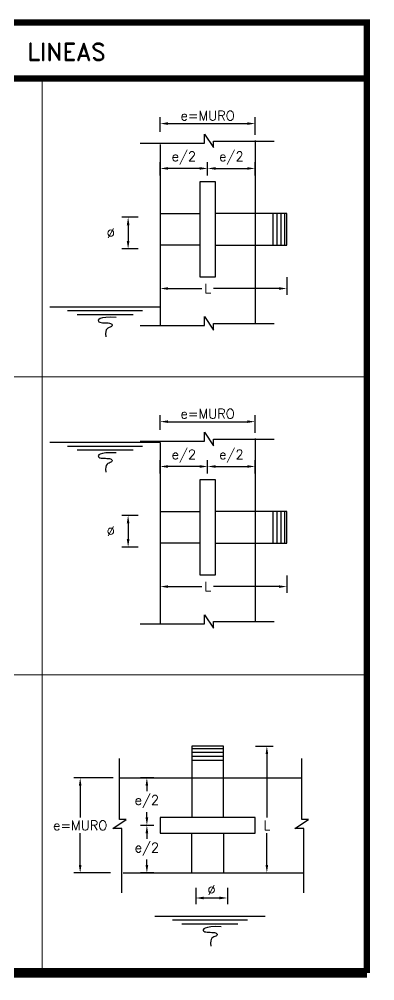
# Model space of a CAD drawing. Header units: metres. Extents: x -90 to 2507, y -28 to 972.
# Drawn here: x 167.347 to 167.908, y 183.06 to 184.577 of the extents above; entities that cross this region are included whole.
import ezdxf
from ezdxf.enums import TextEntityAlignment as Align

# ---------------------------------------------------------------- set-up
doc = ezdxf.new("R2010")
doc.units = ezdxf.units.M
for name, color, linetype in [('A-PISO', 9, 'Continuous'), ('G-acotado', 8, 'Continuous'), ('G-CUADROS', 8, 'Continuous'), ('G-textos-subtitulo', 3, 'Continuous'), ('S-TUBERIAS-NUEVAS', 3, 'Continuous'), ('S-TUBERIAS-NUEVAS-2', 8, 'Continuous')]:
    doc.layers.add(name, color=color, linetype=linetype)
doc.styles.add('01COTAS', font='romans.shx')
doc.styles.add('150-SUBTITULO', font='romand.shx', dxfattribs={"height": 0.45})
doc.dimstyles.new('DIM-5-CORTE', dxfattribs={"dimscale": 0.005, "dimtxt": 2, "dimasz": 2, "dimexe": 2, "dimexo": 2, "dimgap": 1, "dimtad": 1, "dimtih": 1, "dimtoh": 1, "dimdsep": 46, "dimtxsty": '01COTAS', "dimcen": 25, "dimclrd": 9, "dimclre": 9, "dimclrt": 7, "dimadec": 0, "dimazin": 0, "dimtfac": 1, "dimtmove": 2, "dimatfit": 3, "dimfxl": 1, "dimtolj": 1, "dimtzin": 0, "dimarcsym": 0})

# ---------------------------------------------------------------- blocks, each defined once
blk = doc.blocks.new('*D211')
at = {"layer": 'Defpoints', "color": 0, "transparency": 16777216}
for p in [(167.7193, 183.8711), (167.6443, 183.8502), (167.7193, 183.8502)]:
    blk.add_point(p, dxfattribs=at)
at = {"layer": 'G-acotado', "color": 9, "lineweight": -2, "transparency": 16777216}
for p, q in [((167.6443, 183.8602), (167.6443, 183.8811)), ((167.7193, 183.8602), (167.7193, 183.8811)), ((167.6568, 183.8711), (167.7068, 183.8711))]:
    blk.add_line(p, q, dxfattribs=at)
at = {"layer": 'G-acotado', "color": 9, "transparency": 16777216}
for points in [[(167.6568, 183.8732), (167.6568, 183.869), (167.6443, 183.8711)], [(167.7068, 183.8732), (167.7068, 183.869), (167.7193, 183.8711)]]:
    blk.add_solid(points, dxfattribs=at)
at = {"layer": 'G-acotado', "color": 7, "transparency": 16777216, "insert": (167.6818, 183.8875), "char_height": 0.015, "attachment_point": 5, "style": '01COTAS'}
blk.add_mtext('\\A1;e/2', dxfattribs=at)
blk = doc.blocks.new('*D212')
at = {"layer": 'Defpoints', "color": 0, "transparency": 16777216}
for p in [(167.5448, 183.794), (167.5188, 183.744), (167.5448, 183.744)]:
    blk.add_point(p, dxfattribs=at)
at = {"layer": 'G-acotado', "color": 9, "lineweight": -2, "transparency": 16777216}
for p, q in [((167.5348, 183.794), (167.5088, 183.794)), ((167.5188, 183.7815), (167.5188, 183.7565)), ((167.5348, 183.744), (167.5088, 183.744))]:
    blk.add_line(p, q, dxfattribs=at)
at = {"layer": 'G-acotado', "color": 9, "transparency": 16777216}
for points in [[(167.5167, 183.7815), (167.5209, 183.7815), (167.5188, 183.794)], [(167.5167, 183.7565), (167.5209, 183.7565), (167.5188, 183.744)]]:
    blk.add_solid(points, dxfattribs=at)
at = {"layer": 'G-acotado', "color": 7, "transparency": 16777216, "insert": (167.4913, 183.769), "char_height": 0.015, "attachment_point": 5, "style": '01COTAS'}
blk.add_mtext('\\A1;%%C', dxfattribs=at)
blk = doc.blocks.new('*D213')
at = {"layer": 'Defpoints', "color": 0, "transparency": 16777216}
for p in [(167.5693, 183.8711), (167.5693, 183.8502), (167.6443, 183.8502)]:
    blk.add_point(p, dxfattribs=at)
at = {"layer": 'G-acotado', "color": 9, "lineweight": -2, "transparency": 16777216}
for p, q in [((167.5693, 183.8602), (167.5693, 183.8811)), ((167.6443, 183.8602), (167.6443, 183.8811)), ((167.6318, 183.8711), (167.5818, 183.8711))]:
    blk.add_line(p, q, dxfattribs=at)
at = {"layer": 'G-acotado', "color": 9, "transparency": 16777216}
for points in [[(167.5818, 183.8732), (167.5818, 183.869), (167.5693, 183.8711)], [(167.6318, 183.8732), (167.6318, 183.869), (167.6443, 183.8711)]]:
    blk.add_solid(points, dxfattribs=at)
at = {"layer": 'G-acotado', "color": 7, "transparency": 16777216, "insert": (167.6068, 183.8875), "char_height": 0.015, "attachment_point": 5, "style": '01COTAS'}
blk.add_mtext('\\A1;e/2', dxfattribs=at)
blk = doc.blocks.new('*D214')
at = {"layer": 'Defpoints', "color": 0, "transparency": 16777216}
for p in [(167.5693, 183.7113), (167.7693, 183.7094), (167.5693, 183.6817)]:
    blk.add_point(p, dxfattribs=at)
at = {"layer": 'G-acotado', "color": 9, "lineweight": -2, "transparency": 16777216}
for p, q in [((167.5693, 183.7013), (167.5693, 183.6717)), ((167.7693, 183.6994), (167.7693, 183.6717)), ((167.5818, 183.6817), (167.635, 183.6817)), ((167.7568, 183.6817), (167.6536, 183.6817))]:
    blk.add_line(p, q, dxfattribs=at)
at = {"layer": 'G-acotado', "color": 9, "transparency": 16777216}
for points in [[(167.5818, 183.6837), (167.5818, 183.6796), (167.5693, 183.6817)], [(167.7568, 183.6837), (167.7568, 183.6796), (167.7693, 183.6817)]]:
    blk.add_solid(points, dxfattribs=at)
at = {"layer": 'G-acotado', "color": 7, "transparency": 16777216, "insert": (167.6443, 183.6817), "char_height": 0.015, "attachment_point": 5, "style": '01COTAS'}
blk.add_mtext('\\A1;L', dxfattribs=at)
blk = doc.blocks.new('*D215')
at = {"layer": 'Defpoints', "color": 0, "transparency": 16777216}
for p in [(167.5484, 183.38), (167.5693, 183.38), (167.5693, 183.305)]:
    blk.add_point(p, dxfattribs=at)
at = {"layer": 'G-acotado', "color": 9, "lineweight": -2, "transparency": 16777216}
for p, q in [((167.5593, 183.38), (167.5384, 183.38)), ((167.5484, 183.3675), (167.5484, 183.3589)), ((167.5484, 183.3175), (167.5484, 183.3261)), ((167.5593, 183.305), (167.5384, 183.305))]:
    blk.add_line(p, q, dxfattribs=at)
at = {"layer": 'G-acotado', "color": 9, "transparency": 16777216}
for points in [[(167.5463, 183.3675), (167.5505, 183.3675), (167.5484, 183.38)], [(167.5463, 183.3175), (167.5505, 183.3175), (167.5484, 183.305)]]:
    blk.add_solid(points, dxfattribs=at)
at = {"layer": 'G-acotado', "color": 7, "transparency": 16777216, "insert": (167.5484, 183.3425), "char_height": 0.015, "attachment_point": 5, "style": '01COTAS'}
blk.add_mtext('\\A1;e/2', dxfattribs=at)
blk = doc.blocks.new('*D216')
at = {"layer": 'Defpoints', "color": 0, "transparency": 16777216}
for p in [(167.6255, 183.2164), (167.6755, 183.2164), (167.6755, 183.1905)]:
    blk.add_point(p, dxfattribs=at)
at = {"layer": 'G-acotado', "color": 9, "lineweight": -2, "transparency": 16777216}
for p, q in [((167.6255, 183.2064), (167.6255, 183.1805)), ((167.6755, 183.2064), (167.6755, 183.1805)), ((167.638, 183.1905), (167.663, 183.1905))]:
    blk.add_line(p, q, dxfattribs=at)
at = {"layer": 'G-acotado', "color": 9, "transparency": 16777216}
for points in [[(167.638, 183.1926), (167.638, 183.1884), (167.6255, 183.1905)], [(167.663, 183.1926), (167.663, 183.1884), (167.6755, 183.1905)]]:
    blk.add_solid(points, dxfattribs=at)
at = {"layer": 'G-acotado', "color": 7, "transparency": 16777216, "insert": (167.6505, 183.203), "char_height": 0.015, "attachment_point": 5, "style": '01COTAS'}
blk.add_mtext('\\A1;%%C', dxfattribs=at)
blk = doc.blocks.new('*D217')
at = {"layer": 'Defpoints', "color": 0, "transparency": 16777216}
for p in [(167.5693, 183.305), (167.5484, 183.23), (167.5693, 183.23)]:
    blk.add_point(p, dxfattribs=at)
at = {"layer": 'G-acotado', "color": 9, "lineweight": -2, "transparency": 16777216}
for p, q in [((167.5593, 183.305), (167.5384, 183.305)), ((167.5484, 183.2925), (167.5484, 183.2839)), ((167.5484, 183.2425), (167.5484, 183.2511)), ((167.5593, 183.23), (167.5384, 183.23))]:
    blk.add_line(p, q, dxfattribs=at)
at = {"layer": 'G-acotado', "color": 9, "transparency": 16777216}
for points in [[(167.5463, 183.2925), (167.5505, 183.2925), (167.5484, 183.305)], [(167.5463, 183.2425), (167.5505, 183.2425), (167.5484, 183.23)]]:
    blk.add_solid(points, dxfattribs=at)
at = {"layer": 'G-acotado', "color": 7, "transparency": 16777216, "insert": (167.5484, 183.2675), "char_height": 0.015, "attachment_point": 5, "style": '01COTAS'}
blk.add_mtext('\\A1;e/2', dxfattribs=at)
blk = doc.blocks.new('*D218')
at = {"layer": 'Defpoints', "color": 0, "transparency": 16777216}
for p in [(167.7101, 183.43), (167.7082, 183.23), (167.7378, 183.23)]:
    blk.add_point(p, dxfattribs=at)
at = {"layer": 'G-acotado', "color": 9, "lineweight": -2, "transparency": 16777216}
for p, q in [((167.7201, 183.43), (167.7478, 183.43)), ((167.7378, 183.4175), (167.7378, 183.3175)), ((167.7378, 183.2425), (167.7378, 183.2925)), ((167.7182, 183.23), (167.7478, 183.23))]:
    blk.add_line(p, q, dxfattribs=at)
at = {"layer": 'G-acotado', "color": 9, "transparency": 16777216}
for points in [[(167.7358, 183.4175), (167.7399, 183.4175), (167.7378, 183.43)], [(167.7358, 183.2425), (167.7399, 183.2425), (167.7378, 183.23)]]:
    blk.add_solid(points, dxfattribs=at)
at = {"layer": 'G-acotado', "color": 7, "transparency": 16777216, "insert": (167.7378, 183.305), "char_height": 0.015, "attachment_point": 5, "style": '01COTAS'}
blk.add_mtext('\\A1;L', dxfattribs=at)
blk = doc.blocks.new('*D219')
at = {"layer": 'Defpoints', "color": 0, "transparency": 16777216}
for p in [(167.7193, 184.3412), (167.6443, 184.3203), (167.7193, 184.3203)]:
    blk.add_point(p, dxfattribs=at)
at = {"layer": 'G-acotado', "color": 9, "lineweight": -2, "transparency": 16777216}
for p, q in [((167.6443, 184.3303), (167.6443, 184.3512)), ((167.7193, 184.3303), (167.7193, 184.3512)), ((167.6568, 184.3412), (167.7068, 184.3412))]:
    blk.add_line(p, q, dxfattribs=at)
at = {"layer": 'G-acotado', "color": 9, "transparency": 16777216}
for points in [[(167.6568, 184.3433), (167.6568, 184.3392), (167.6443, 184.3412)], [(167.7068, 184.3433), (167.7068, 184.3392), (167.7193, 184.3412)]]:
    blk.add_solid(points, dxfattribs=at)
at = {"layer": 'G-acotado', "color": 7, "transparency": 16777216, "insert": (167.6818, 184.3577), "char_height": 0.015, "attachment_point": 5, "style": '01COTAS'}
blk.add_mtext('\\A1;e/2', dxfattribs=at)
blk = doc.blocks.new('*D220')
at = {"layer": 'Defpoints', "color": 0, "transparency": 16777216}
for p in [(167.5448, 184.2642), (167.5188, 184.2142), (167.5448, 184.2142)]:
    blk.add_point(p, dxfattribs=at)
at = {"layer": 'G-acotado', "color": 9, "lineweight": -2, "transparency": 16777216}
for p, q in [((167.5348, 184.2642), (167.5088, 184.2642)), ((167.5188, 184.2517), (167.5188, 184.2267)), ((167.5348, 184.2142), (167.5088, 184.2142))]:
    blk.add_line(p, q, dxfattribs=at)
at = {"layer": 'G-acotado', "color": 9, "transparency": 16777216}
for points in [[(167.5167, 184.2517), (167.5209, 184.2517), (167.5188, 184.2642)], [(167.5167, 184.2267), (167.5209, 184.2267), (167.5188, 184.2142)]]:
    blk.add_solid(points, dxfattribs=at)
at = {"layer": 'G-acotado', "color": 7, "transparency": 16777216, "insert": (167.4913, 184.2392), "char_height": 0.015, "attachment_point": 5, "style": '01COTAS'}
blk.add_mtext('\\A1;%%C', dxfattribs=at)
blk = doc.blocks.new('*D221')
at = {"layer": 'Defpoints', "color": 0, "transparency": 16777216}
for p in [(167.5693, 184.3412), (167.5693, 184.3203), (167.6443, 184.3203)]:
    blk.add_point(p, dxfattribs=at)
at = {"layer": 'G-acotado', "color": 9, "lineweight": -2, "transparency": 16777216}
for p, q in [((167.5693, 184.3303), (167.5693, 184.3512)), ((167.6443, 184.3303), (167.6443, 184.3512)), ((167.6318, 184.3412), (167.5818, 184.3412))]:
    blk.add_line(p, q, dxfattribs=at)
at = {"layer": 'G-acotado', "color": 9, "transparency": 16777216}
for points in [[(167.5818, 184.3433), (167.5818, 184.3392), (167.5693, 184.3412)], [(167.6318, 184.3433), (167.6318, 184.3392), (167.6443, 184.3412)]]:
    blk.add_solid(points, dxfattribs=at)
at = {"layer": 'G-acotado', "color": 7, "transparency": 16777216, "insert": (167.6068, 184.3577), "char_height": 0.015, "attachment_point": 5, "style": '01COTAS'}
blk.add_mtext('\\A1;e/2', dxfattribs=at)
blk = doc.blocks.new('*D222')
at = {"layer": 'Defpoints', "color": 0, "transparency": 16777216}
for p in [(167.5693, 184.1814), (167.7693, 184.1795), (167.5693, 184.1518)]:
    blk.add_point(p, dxfattribs=at)
at = {"layer": 'G-acotado', "color": 9, "lineweight": -2, "transparency": 16777216}
for p, q in [((167.5693, 184.1714), (167.5693, 184.1418)), ((167.7693, 184.1695), (167.7693, 184.1418)), ((167.5818, 184.1518), (167.635, 184.1518)), ((167.7568, 184.1518), (167.6536, 184.1518))]:
    blk.add_line(p, q, dxfattribs=at)
at = {"layer": 'G-acotado', "color": 9, "transparency": 16777216}
for points in [[(167.5818, 184.1539), (167.5818, 184.1497), (167.5693, 184.1518)], [(167.7568, 184.1539), (167.7568, 184.1497), (167.7693, 184.1518)]]:
    blk.add_solid(points, dxfattribs=at)
at = {"layer": 'G-acotado', "color": 7, "transparency": 16777216, "insert": (167.6443, 184.1518), "char_height": 0.015, "attachment_point": 5, "style": '01COTAS'}
blk.add_mtext('\\A1;L', dxfattribs=at)
blk = doc.blocks.new('*D224')
at = {"layer": 'Defpoints', "color": 0, "transparency": 16777216}
for p in [(167.7193, 184.412), (167.5693, 184.3889), (167.7193, 184.3843)]:
    blk.add_point(p, dxfattribs=at)
at = {"layer": 'G-acotado', "color": 9, "lineweight": -2, "transparency": 16777216}
for p, q in [((167.5693, 184.3989), (167.5693, 184.422)), ((167.5818, 184.412), (167.7068, 184.412)), ((167.7193, 184.3943), (167.7193, 184.422))]:
    blk.add_line(p, q, dxfattribs=at)
at = {"layer": 'G-acotado', "color": 9, "transparency": 16777216}
for points in [[(167.5818, 184.4141), (167.5818, 184.4099), (167.5693, 184.412)], [(167.7068, 184.4141), (167.7068, 184.4099), (167.7193, 184.412)]]:
    blk.add_solid(points, dxfattribs=at)
at = {"layer": 'G-acotado', "color": 7, "transparency": 16777216, "insert": (167.6443, 184.4245), "char_height": 0.015, "attachment_point": 5, "style": '01COTAS'}
blk.add_mtext('\\A1;e=MURO', dxfattribs=at)
blk = doc.blocks.new('*D225')
at = {"layer": 'Defpoints', "color": 0, "transparency": 16777216}
for p in [(167.7193, 183.9418), (167.5693, 183.9187), (167.7193, 183.9142)]:
    blk.add_point(p, dxfattribs=at)
at = {"layer": 'G-acotado', "color": 9, "lineweight": -2, "transparency": 16777216}
for p, q in [((167.5693, 183.9287), (167.5693, 183.9518)), ((167.5818, 183.9418), (167.7068, 183.9418)), ((167.7193, 183.9242), (167.7193, 183.9518))]:
    blk.add_line(p, q, dxfattribs=at)
at = {"layer": 'G-acotado', "color": 9, "transparency": 16777216}
for points in [[(167.5818, 183.9439), (167.5818, 183.9398), (167.5693, 183.9418)], [(167.7068, 183.9439), (167.7068, 183.9398), (167.7193, 183.9418)]]:
    blk.add_solid(points, dxfattribs=at)
at = {"layer": 'G-acotado', "color": 7, "transparency": 16777216, "insert": (167.6443, 183.9543), "char_height": 0.015, "attachment_point": 5, "style": '01COTAS'}
blk.add_mtext('\\A1;e=MURO', dxfattribs=at)
blk = doc.blocks.new('*D226')
at = {"layer": 'Defpoints', "color": 0, "transparency": 16777216}
for p in [(167.4431, 183.38), (167.5053, 183.38), (167.5008, 183.23)]:
    blk.add_point(p, dxfattribs=at)
at = {"layer": 'G-acotado', "color": 9, "lineweight": -2, "transparency": 16777216}
for p, q in [((167.4953, 183.38), (167.4331, 183.38)), ((167.4431, 183.3675), (167.4431, 183.3175)), ((167.4431, 183.2425), (167.4431, 183.2925)), ((167.4908, 183.23), (167.4331, 183.23))]:
    blk.add_line(p, q, dxfattribs=at)
at = {"layer": 'G-acotado', "color": 9, "transparency": 16777216}
for points in [[(167.441, 183.3675), (167.4452, 183.3675), (167.4431, 183.38)], [(167.441, 183.2425), (167.4452, 183.2425), (167.4431, 183.23)]]:
    blk.add_solid(points, dxfattribs=at)
at = {"layer": 'G-acotado', "color": 7, "transparency": 16777216, "insert": (167.4431, 183.305), "char_height": 0.015, "attachment_point": 5, "style": '01COTAS'}
blk.add_mtext('\\A1;e=MURO', dxfattribs=at)
blk = doc.blocks.new('*D173')
at = {"layer": 'Defpoints', "color": 0, "transparency": 16777216}
for p in [(167.7193, 183.8711), (167.6443, 183.8502), (167.7193, 183.8502)]:
    blk.add_point(p, dxfattribs=at)
at = {"layer": 'G-acotado', "color": 9, "lineweight": -2, "transparency": 16777216}
for p, q in [((167.6443, 183.8602), (167.6443, 183.8811)), ((167.7193, 183.8602), (167.7193, 183.8811)), ((167.6568, 183.8711), (167.7068, 183.8711))]:
    blk.add_line(p, q, dxfattribs=at)
at = {"layer": 'G-acotado', "color": 9, "transparency": 16777216}
for points in [[(167.6568, 183.8732), (167.6568, 183.869), (167.6443, 183.8711)], [(167.7068, 183.8732), (167.7068, 183.869), (167.7193, 183.8711)]]:
    blk.add_solid(points, dxfattribs=at)
at = {"layer": 'G-acotado', "color": 7, "transparency": 16777216, "insert": (167.6818, 183.8875), "char_height": 0.015, "attachment_point": 5, "style": '01COTAS'}
blk.add_mtext('\\A1;e/2', dxfattribs=at)
blk = doc.blocks.new('*D174')
at = {"layer": 'Defpoints', "color": 0, "transparency": 16777216}
for p in [(167.5448, 183.794), (167.5188, 183.744), (167.5448, 183.744)]:
    blk.add_point(p, dxfattribs=at)
at = {"layer": 'G-acotado', "color": 9, "lineweight": -2, "transparency": 16777216}
for p, q in [((167.5348, 183.794), (167.5088, 183.794)), ((167.5188, 183.7815), (167.5188, 183.7565)), ((167.5348, 183.744), (167.5088, 183.744))]:
    blk.add_line(p, q, dxfattribs=at)
at = {"layer": 'G-acotado', "color": 9, "transparency": 16777216}
for points in [[(167.5167, 183.7815), (167.5209, 183.7815), (167.5188, 183.794)], [(167.5167, 183.7565), (167.5209, 183.7565), (167.5188, 183.744)]]:
    blk.add_solid(points, dxfattribs=at)
at = {"layer": 'G-acotado', "color": 7, "transparency": 16777216, "insert": (167.4913, 183.769), "char_height": 0.015, "attachment_point": 5, "style": '01COTAS'}
blk.add_mtext('\\A1;%%C', dxfattribs=at)
blk = doc.blocks.new('*D175')
at = {"layer": 'Defpoints', "color": 0, "transparency": 16777216}
for p in [(167.5693, 183.8711), (167.5693, 183.8502), (167.6443, 183.8502)]:
    blk.add_point(p, dxfattribs=at)
at = {"layer": 'G-acotado', "color": 9, "lineweight": -2, "transparency": 16777216}
for p, q in [((167.5693, 183.8602), (167.5693, 183.8811)), ((167.6443, 183.8602), (167.6443, 183.8811)), ((167.6318, 183.8711), (167.5818, 183.8711))]:
    blk.add_line(p, q, dxfattribs=at)
at = {"layer": 'G-acotado', "color": 9, "transparency": 16777216}
for points in [[(167.5818, 183.8732), (167.5818, 183.869), (167.5693, 183.8711)], [(167.6318, 183.8732), (167.6318, 183.869), (167.6443, 183.8711)]]:
    blk.add_solid(points, dxfattribs=at)
at = {"layer": 'G-acotado', "color": 7, "transparency": 16777216, "insert": (167.6068, 183.8875), "char_height": 0.015, "attachment_point": 5, "style": '01COTAS'}
blk.add_mtext('\\A1;e/2', dxfattribs=at)
blk = doc.blocks.new('*D176')
at = {"layer": 'Defpoints', "color": 0, "transparency": 16777216}
for p in [(167.5693, 183.7113), (167.7693, 183.7094), (167.5693, 183.6817)]:
    blk.add_point(p, dxfattribs=at)
at = {"layer": 'G-acotado', "color": 9, "lineweight": -2, "transparency": 16777216}
for p, q in [((167.5693, 183.7013), (167.5693, 183.6717)), ((167.7693, 183.6994), (167.7693, 183.6717)), ((167.5818, 183.6817), (167.635, 183.6817)), ((167.7568, 183.6817), (167.6536, 183.6817))]:
    blk.add_line(p, q, dxfattribs=at)
at = {"layer": 'G-acotado', "color": 9, "transparency": 16777216}
for points in [[(167.5818, 183.6837), (167.5818, 183.6796), (167.5693, 183.6817)], [(167.7568, 183.6837), (167.7568, 183.6796), (167.7693, 183.6817)]]:
    blk.add_solid(points, dxfattribs=at)
at = {"layer": 'G-acotado', "color": 7, "transparency": 16777216, "insert": (167.6443, 183.6817), "char_height": 0.015, "attachment_point": 5, "style": '01COTAS'}
blk.add_mtext('\\A1;L', dxfattribs=at)
blk = doc.blocks.new('*D177')
at = {"layer": 'Defpoints', "color": 0, "transparency": 16777216}
for p in [(167.5484, 183.38), (167.5693, 183.38), (167.5693, 183.305)]:
    blk.add_point(p, dxfattribs=at)
at = {"layer": 'G-acotado', "color": 9, "lineweight": -2, "transparency": 16777216}
for p, q in [((167.5593, 183.38), (167.5384, 183.38)), ((167.5484, 183.3675), (167.5484, 183.3589)), ((167.5484, 183.3175), (167.5484, 183.3261)), ((167.5593, 183.305), (167.5384, 183.305))]:
    blk.add_line(p, q, dxfattribs=at)
at = {"layer": 'G-acotado', "color": 9, "transparency": 16777216}
for points in [[(167.5463, 183.3675), (167.5505, 183.3675), (167.5484, 183.38)], [(167.5463, 183.3175), (167.5505, 183.3175), (167.5484, 183.305)]]:
    blk.add_solid(points, dxfattribs=at)
at = {"layer": 'G-acotado', "color": 7, "transparency": 16777216, "insert": (167.5484, 183.3425), "char_height": 0.015, "attachment_point": 5, "style": '01COTAS'}
blk.add_mtext('\\A1;e/2', dxfattribs=at)
blk = doc.blocks.new('*D178')
at = {"layer": 'Defpoints', "color": 0, "transparency": 16777216}
for p in [(167.6255, 183.2164), (167.6755, 183.2164), (167.6755, 183.1905)]:
    blk.add_point(p, dxfattribs=at)
at = {"layer": 'G-acotado', "color": 9, "lineweight": -2, "transparency": 16777216}
for p, q in [((167.6255, 183.2064), (167.6255, 183.1805)), ((167.6755, 183.2064), (167.6755, 183.1805)), ((167.638, 183.1905), (167.663, 183.1905))]:
    blk.add_line(p, q, dxfattribs=at)
at = {"layer": 'G-acotado', "color": 9, "transparency": 16777216}
for points in [[(167.638, 183.1926), (167.638, 183.1884), (167.6255, 183.1905)], [(167.663, 183.1926), (167.663, 183.1884), (167.6755, 183.1905)]]:
    blk.add_solid(points, dxfattribs=at)
at = {"layer": 'G-acotado', "color": 7, "transparency": 16777216, "insert": (167.6505, 183.203), "char_height": 0.015, "attachment_point": 5, "style": '01COTAS'}
blk.add_mtext('\\A1;%%C', dxfattribs=at)
blk = doc.blocks.new('*D179')
at = {"layer": 'Defpoints', "color": 0, "transparency": 16777216}
for p in [(167.5693, 183.305), (167.5484, 183.23), (167.5693, 183.23)]:
    blk.add_point(p, dxfattribs=at)
at = {"layer": 'G-acotado', "color": 9, "lineweight": -2, "transparency": 16777216}
for p, q in [((167.5593, 183.305), (167.5384, 183.305)), ((167.5484, 183.2925), (167.5484, 183.2839)), ((167.5484, 183.2425), (167.5484, 183.2511)), ((167.5593, 183.23), (167.5384, 183.23))]:
    blk.add_line(p, q, dxfattribs=at)
at = {"layer": 'G-acotado', "color": 9, "transparency": 16777216}
for points in [[(167.5463, 183.2925), (167.5505, 183.2925), (167.5484, 183.305)], [(167.5463, 183.2425), (167.5505, 183.2425), (167.5484, 183.23)]]:
    blk.add_solid(points, dxfattribs=at)
at = {"layer": 'G-acotado', "color": 7, "transparency": 16777216, "insert": (167.5484, 183.2675), "char_height": 0.015, "attachment_point": 5, "style": '01COTAS'}
blk.add_mtext('\\A1;e/2', dxfattribs=at)
blk = doc.blocks.new('*D180')
at = {"layer": 'Defpoints', "color": 0, "transparency": 16777216}
for p in [(167.7101, 183.43), (167.7082, 183.23), (167.7378, 183.23)]:
    blk.add_point(p, dxfattribs=at)
at = {"layer": 'G-acotado', "color": 9, "lineweight": -2, "transparency": 16777216}
for p, q in [((167.7201, 183.43), (167.7478, 183.43)), ((167.7378, 183.4175), (167.7378, 183.3175)), ((167.7378, 183.2425), (167.7378, 183.2925)), ((167.7182, 183.23), (167.7478, 183.23))]:
    blk.add_line(p, q, dxfattribs=at)
at = {"layer": 'G-acotado', "color": 9, "transparency": 16777216}
for points in [[(167.7358, 183.4175), (167.7399, 183.4175), (167.7378, 183.43)], [(167.7358, 183.2425), (167.7399, 183.2425), (167.7378, 183.23)]]:
    blk.add_solid(points, dxfattribs=at)
at = {"layer": 'G-acotado', "color": 7, "transparency": 16777216, "insert": (167.7378, 183.305), "char_height": 0.015, "attachment_point": 5, "style": '01COTAS'}
blk.add_mtext('\\A1;L', dxfattribs=at)
blk = doc.blocks.new('*D181')
at = {"layer": 'Defpoints', "color": 0, "transparency": 16777216}
for p in [(167.7193, 184.3412), (167.6443, 184.3203), (167.7193, 184.3203)]:
    blk.add_point(p, dxfattribs=at)
at = {"layer": 'G-acotado', "color": 9, "lineweight": -2, "transparency": 16777216}
for p, q in [((167.6443, 184.3303), (167.6443, 184.3512)), ((167.7193, 184.3303), (167.7193, 184.3512)), ((167.6568, 184.3412), (167.7068, 184.3412))]:
    blk.add_line(p, q, dxfattribs=at)
at = {"layer": 'G-acotado', "color": 9, "transparency": 16777216}
for points in [[(167.6568, 184.3433), (167.6568, 184.3392), (167.6443, 184.3412)], [(167.7068, 184.3433), (167.7068, 184.3392), (167.7193, 184.3412)]]:
    blk.add_solid(points, dxfattribs=at)
at = {"layer": 'G-acotado', "color": 7, "transparency": 16777216, "insert": (167.6818, 184.3577), "char_height": 0.015, "attachment_point": 5, "style": '01COTAS'}
blk.add_mtext('\\A1;e/2', dxfattribs=at)
blk = doc.blocks.new('*D182')
at = {"layer": 'Defpoints', "color": 0, "transparency": 16777216}
for p in [(167.5448, 184.2642), (167.5188, 184.2142), (167.5448, 184.2142)]:
    blk.add_point(p, dxfattribs=at)
at = {"layer": 'G-acotado', "color": 9, "lineweight": -2, "transparency": 16777216}
for p, q in [((167.5348, 184.2642), (167.5088, 184.2642)), ((167.5188, 184.2517), (167.5188, 184.2267)), ((167.5348, 184.2142), (167.5088, 184.2142))]:
    blk.add_line(p, q, dxfattribs=at)
at = {"layer": 'G-acotado', "color": 9, "transparency": 16777216}
for points in [[(167.5167, 184.2517), (167.5209, 184.2517), (167.5188, 184.2642)], [(167.5167, 184.2267), (167.5209, 184.2267), (167.5188, 184.2142)]]:
    blk.add_solid(points, dxfattribs=at)
at = {"layer": 'G-acotado', "color": 7, "transparency": 16777216, "insert": (167.4913, 184.2392), "char_height": 0.015, "attachment_point": 5, "style": '01COTAS'}
blk.add_mtext('\\A1;%%C', dxfattribs=at)
blk = doc.blocks.new('*D183')
at = {"layer": 'Defpoints', "color": 0, "transparency": 16777216}
for p in [(167.5693, 184.3412), (167.5693, 184.3203), (167.6443, 184.3203)]:
    blk.add_point(p, dxfattribs=at)
at = {"layer": 'G-acotado', "color": 9, "lineweight": -2, "transparency": 16777216}
for p, q in [((167.5693, 184.3303), (167.5693, 184.3512)), ((167.6443, 184.3303), (167.6443, 184.3512)), ((167.6318, 184.3412), (167.5818, 184.3412))]:
    blk.add_line(p, q, dxfattribs=at)
at = {"layer": 'G-acotado', "color": 9, "transparency": 16777216}
for points in [[(167.5818, 184.3433), (167.5818, 184.3392), (167.5693, 184.3412)], [(167.6318, 184.3433), (167.6318, 184.3392), (167.6443, 184.3412)]]:
    blk.add_solid(points, dxfattribs=at)
at = {"layer": 'G-acotado', "color": 7, "transparency": 16777216, "insert": (167.6068, 184.3577), "char_height": 0.015, "attachment_point": 5, "style": '01COTAS'}
blk.add_mtext('\\A1;e/2', dxfattribs=at)
blk = doc.blocks.new('*D184')
at = {"layer": 'Defpoints', "color": 0, "transparency": 16777216}
for p in [(167.5693, 184.1814), (167.7693, 184.1795), (167.5693, 184.1518)]:
    blk.add_point(p, dxfattribs=at)
at = {"layer": 'G-acotado', "color": 9, "lineweight": -2, "transparency": 16777216}
for p, q in [((167.5693, 184.1714), (167.5693, 184.1418)), ((167.7693, 184.1695), (167.7693, 184.1418)), ((167.5818, 184.1518), (167.635, 184.1518)), ((167.7568, 184.1518), (167.6536, 184.1518))]:
    blk.add_line(p, q, dxfattribs=at)
at = {"layer": 'G-acotado', "color": 9, "transparency": 16777216}
for points in [[(167.5818, 184.1539), (167.5818, 184.1497), (167.5693, 184.1518)], [(167.7568, 184.1539), (167.7568, 184.1497), (167.7693, 184.1518)]]:
    blk.add_solid(points, dxfattribs=at)
at = {"layer": 'G-acotado', "color": 7, "transparency": 16777216, "insert": (167.6443, 184.1518), "char_height": 0.015, "attachment_point": 5, "style": '01COTAS'}
blk.add_mtext('\\A1;L', dxfattribs=at)
blk = doc.blocks.new('*D186')
at = {"layer": 'Defpoints', "color": 0, "transparency": 16777216}
for p in [(167.7193, 184.412), (167.5693, 184.3889), (167.7193, 184.3843)]:
    blk.add_point(p, dxfattribs=at)
at = {"layer": 'G-acotado', "color": 9, "lineweight": -2, "transparency": 16777216}
for p, q in [((167.5693, 184.3989), (167.5693, 184.422)), ((167.5818, 184.412), (167.7068, 184.412)), ((167.7193, 184.3943), (167.7193, 184.422))]:
    blk.add_line(p, q, dxfattribs=at)
at = {"layer": 'G-acotado', "color": 9, "transparency": 16777216}
for points in [[(167.5818, 184.4141), (167.5818, 184.4099), (167.5693, 184.412)], [(167.7068, 184.4141), (167.7068, 184.4099), (167.7193, 184.412)]]:
    blk.add_solid(points, dxfattribs=at)
at = {"layer": 'G-acotado', "color": 7, "transparency": 16777216, "insert": (167.6443, 184.4245), "char_height": 0.015, "attachment_point": 5, "style": '01COTAS'}
blk.add_mtext('\\A1;e=MURO', dxfattribs=at)
blk = doc.blocks.new('*D187')
at = {"layer": 'Defpoints', "color": 0, "transparency": 16777216}
for p in [(167.7193, 183.9418), (167.5693, 183.9187), (167.7193, 183.9142)]:
    blk.add_point(p, dxfattribs=at)
at = {"layer": 'G-acotado', "color": 9, "lineweight": -2, "transparency": 16777216}
for p, q in [((167.5693, 183.9287), (167.5693, 183.9518)), ((167.5818, 183.9418), (167.7068, 183.9418)), ((167.7193, 183.9242), (167.7193, 183.9518))]:
    blk.add_line(p, q, dxfattribs=at)
at = {"layer": 'G-acotado', "color": 9, "transparency": 16777216}
for points in [[(167.5818, 183.9439), (167.5818, 183.9398), (167.5693, 183.9418)], [(167.7068, 183.9439), (167.7068, 183.9398), (167.7193, 183.9418)]]:
    blk.add_solid(points, dxfattribs=at)
at = {"layer": 'G-acotado', "color": 7, "transparency": 16777216, "insert": (167.6443, 183.9543), "char_height": 0.015, "attachment_point": 5, "style": '01COTAS'}
blk.add_mtext('\\A1;e=MURO', dxfattribs=at)
blk = doc.blocks.new('*D188')
at = {"layer": 'Defpoints', "color": 0, "transparency": 16777216}
for p in [(167.4431, 183.38), (167.5053, 183.38), (167.5008, 183.23)]:
    blk.add_point(p, dxfattribs=at)
at = {"layer": 'G-acotado', "color": 9, "lineweight": -2, "transparency": 16777216}
for p, q in [((167.4953, 183.38), (167.4331, 183.38)), ((167.4431, 183.3675), (167.4431, 183.3175)), ((167.4431, 183.2425), (167.4431, 183.2925)), ((167.4908, 183.23), (167.4331, 183.23))]:
    blk.add_line(p, q, dxfattribs=at)
at = {"layer": 'G-acotado', "color": 9, "transparency": 16777216}
for points in [[(167.441, 183.3675), (167.4452, 183.3675), (167.4431, 183.38)], [(167.441, 183.2425), (167.4452, 183.2425), (167.4431, 183.23)]]:
    blk.add_solid(points, dxfattribs=at)
at = {"layer": 'G-acotado', "color": 7, "transparency": 16777216, "insert": (167.4431, 183.305), "char_height": 0.015, "attachment_point": 5, "style": '01COTAS'}
blk.add_mtext('\\A1;e=MURO', dxfattribs=at)

msp = doc.modelspace()

# ---------------------------------------------------------------- linework, layer by layer
at = {"layer": 'A-PISO', "color": 1}
for p, q in [((167.5693, 184.1225), (167.3953, 184.1225)), ((167.5693, 184.1225), (167.3953, 184.1225)), ((167.5415, 184.1166), (167.4232, 184.1166)), ((167.5415, 184.1166), (167.4232, 184.1166)), ((167.5265, 184.1104), (167.4382, 184.1104)), ((167.5265, 184.1104), (167.4382, 184.1104)), ((167.5693, 183.9087), (167.3953, 183.9087)), ((167.5693, 183.9087), (167.3953, 183.9087)), ((167.5415, 183.9028), (167.4232, 183.9028)), ((167.5415, 183.9028), (167.4232, 183.9028)), ((167.5265, 183.8967), (167.4382, 183.8967)), ((167.5265, 183.8967), (167.4382, 183.8967)), ((167.735, 183.1612), (167.561, 183.1612)), ((167.735, 183.1612), (167.561, 183.1612)), ((167.7071, 183.1553), (167.5888, 183.1553)), ((167.7071, 183.1553), (167.5888, 183.1553)), ((167.6921, 183.1491), (167.6038, 183.1491)), ((167.6921, 183.1491), (167.6038, 183.1491))]:
    msp.add_line(p, q, dxfattribs=at)
for points in [[(167.4999, 184.1063), (167.4906, 184.1066), (167.4835, 184.1062), (167.4782, 184.1054), (167.4747, 184.1043), (167.4726, 184.103), (167.4717, 184.1017), (167.4719, 184.1004), (167.4727, 184.0994), (167.4742, 184.0986), (167.476, 184.0982), (167.4781, 184.0979), (167.4805, 184.0978), (167.4829, 184.0977), (167.4852, 184.0976), (167.4874, 184.0975), (167.4894, 184.0972), (167.4909, 184.0968), (167.4922, 184.0961), (167.493, 184.0954), (167.4935, 184.0946), (167.4935, 184.0937), (167.4933, 184.0929), (167.4926, 184.0921), (167.4916, 184.0915), (167.4902, 184.0909), (167.4887, 184.0903), (167.487, 184.0895), (167.4855, 184.0883), (167.4843, 184.0865), (167.4835, 184.084), (167.4833, 184.0805), (167.4838, 184.0758)], [(167.4999, 184.1063), (167.4906, 184.1066), (167.4835, 184.1062), (167.4782, 184.1054), (167.4747, 184.1043), (167.4726, 184.103), (167.4717, 184.1017), (167.4719, 184.1004), (167.4727, 184.0994), (167.4742, 184.0986), (167.476, 184.0982), (167.4781, 184.0979), (167.4805, 184.0978), (167.4829, 184.0977), (167.4852, 184.0976), (167.4874, 184.0975), (167.4894, 184.0972), (167.4909, 184.0968), (167.4922, 184.0961), (167.493, 184.0954), (167.4935, 184.0946), (167.4935, 184.0937), (167.4933, 184.0929), (167.4926, 184.0921), (167.4916, 184.0915), (167.4902, 184.0909), (167.4887, 184.0903), (167.487, 184.0895), (167.4855, 184.0883), (167.4843, 184.0865), (167.4835, 184.084), (167.4833, 184.0805), (167.4838, 184.0758)], [(167.4999, 183.8926), (167.4906, 183.8928), (167.4835, 183.8925), (167.4782, 183.8917), (167.4747, 183.8906), (167.4726, 183.8893), (167.4717, 183.888), (167.4719, 183.8867), (167.4727, 183.8856), (167.4742, 183.8849), (167.476, 183.8844), (167.4781, 183.8842), (167.4805, 183.884), (167.4829, 183.884), (167.4852, 183.8839), (167.4874, 183.8838), (167.4894, 183.8835), (167.4909, 183.883), (167.4922, 183.8824), (167.493, 183.8817), (167.4935, 183.8808), (167.4935, 183.88), (167.4933, 183.8792), (167.4926, 183.8784), (167.4916, 183.8777), (167.4902, 183.8772), (167.4887, 183.8766), (167.487, 183.8758), (167.4855, 183.8746), (167.4843, 183.8728), (167.4835, 183.8703), (167.4833, 183.8667), (167.4838, 183.8621)], [(167.4999, 183.8926), (167.4906, 183.8928), (167.4835, 183.8925), (167.4782, 183.8917), (167.4747, 183.8906), (167.4726, 183.8893), (167.4717, 183.888), (167.4719, 183.8867), (167.4727, 183.8856), (167.4742, 183.8849), (167.476, 183.8844), (167.4781, 183.8842), (167.4805, 183.884), (167.4829, 183.884), (167.4852, 183.8839), (167.4874, 183.8838), (167.4894, 183.8835), (167.4909, 183.883), (167.4922, 183.8824), (167.493, 183.8817), (167.4935, 183.8808), (167.4935, 183.88), (167.4933, 183.8792), (167.4926, 183.8784), (167.4916, 183.8777), (167.4902, 183.8772), (167.4887, 183.8766), (167.487, 183.8758), (167.4855, 183.8746), (167.4843, 183.8728), (167.4835, 183.8703), (167.4833, 183.8667), (167.4838, 183.8621)], [(167.6656, 183.145), (167.6562, 183.1453), (167.6491, 183.1449), (167.6439, 183.1441), (167.6403, 183.143), (167.6382, 183.1418), (167.6374, 183.1404), (167.6375, 183.1391), (167.6384, 183.1381), (167.6398, 183.1373), (167.6416, 183.1369), (167.6438, 183.1366), (167.6461, 183.1365), (167.6485, 183.1364), (167.6509, 183.1363), (167.6531, 183.1362), (167.655, 183.1359), (167.6566, 183.1355), (167.6578, 183.1348), (167.6586, 183.1341), (167.6591, 183.1333), (167.6592, 183.1324), (167.6589, 183.1316), (167.6583, 183.1308), (167.6572, 183.1302), (167.6559, 183.1296), (167.6543, 183.129), (167.6527, 183.1282), (167.6512, 183.127), (167.6499, 183.1252), (167.6491, 183.1227), (167.6489, 183.1192), (167.6495, 183.1145)], [(167.6656, 183.145), (167.6562, 183.1453), (167.6491, 183.1449), (167.6439, 183.1441), (167.6403, 183.143), (167.6382, 183.1418), (167.6374, 183.1404), (167.6375, 183.1391), (167.6384, 183.1381), (167.6398, 183.1373), (167.6416, 183.1369), (167.6438, 183.1366), (167.6461, 183.1365), (167.6485, 183.1364), (167.6509, 183.1363), (167.6531, 183.1362), (167.655, 183.1359), (167.6566, 183.1355), (167.6578, 183.1348), (167.6586, 183.1341), (167.6591, 183.1333), (167.6592, 183.1324), (167.6589, 183.1316), (167.6583, 183.1308), (167.6572, 183.1302), (167.6559, 183.1296), (167.6543, 183.129), (167.6527, 183.1282), (167.6512, 183.127), (167.6499, 183.1252), (167.6491, 183.1227), (167.6489, 183.1192), (167.6495, 183.1145)]]:
    msp.add_lwpolyline(points, dxfattribs=at)
at = {"layer": 'G-CUADROS', "const_width": 0.01}
msp.add_lwpolyline([(167.8957, 184.4829), (166.2589, 184.4829), (166.2589, 184.5716), (167.8957, 184.5716)], close=True, dxfattribs=at)
msp.add_lwpolyline([(167.8957, 184.4829), (166.2589, 184.4829), (166.2589, 184.5716), (167.8957, 184.5716)], close=True, dxfattribs=at)
for points in [[(167.8957, 183.0724), (167.8957, 184.4829), (166.2589, 184.4829), (166.2589, 183.0724)], [(167.8957, 183.0724), (167.8957, 184.4829), (166.2589, 184.4829), (166.2589, 183.0724)], [(167.8957, 184.4829), (167.8957, 183.0724)], [(167.8957, 184.4829), (167.8957, 183.0724)]]:
    msp.add_lwpolyline(points, dxfattribs=at)
at = {"layer": 'G-CUADROS', "lineweight": 0}
for points in [[(167.8957, 184.4829), (167.0773, 184.4829)], [(167.8957, 184.4829), (167.0773, 184.4829)], [(167.3832, 184.4829), (167.3832, 183.0724)], [(167.3832, 184.4829), (167.3832, 183.0724)], [(167.3832, 184.4829), (167.3832, 183.0724)], [(167.3832, 184.4829), (167.3832, 183.0724)], [(167.8957, 184.0127), (167.0773, 184.0127)], [(167.8957, 184.0127), (167.0773, 184.0127)], [(167.8957, 183.5426), (167.0773, 183.5426)], [(167.8957, 183.5426), (167.0773, 183.5426)]]:
    msp.add_lwpolyline(points, dxfattribs=at)
at = {"layer": 'G-CUADROS'}
msp.add_lwpolyline([(167.8957, 183.0724, 0.015, 0.015, 0), (167.0773, 183.0724, 0.025, 0.025, 0)], format="xyseb", dxfattribs=at)
msp.add_lwpolyline([(167.8957, 183.0724, 0.015, 0.015, 0), (167.0773, 183.0724, 0.025, 0.025, 0)], format="xyseb", dxfattribs=at)
at = {"layer": 'S-TUBERIAS-NUEVAS', "linetype": 'Continuous', "ltscale": 0.0025}
for points in [[(167.6318, 184.1703), (167.6568, 184.1703), (167.6568, 184.3203), (167.6318, 184.3203)], [(167.6318, 184.1703), (167.6568, 184.1703), (167.6568, 184.3203), (167.6318, 184.3203)], [(167.6318, 183.7002), (167.6568, 183.7002), (167.6568, 183.8502), (167.6318, 183.8502)], [(167.6318, 183.7002), (167.6568, 183.7002), (167.6568, 183.8502), (167.6318, 183.8502)], [(167.7193, 183.2925), (167.7193, 183.3175), (167.5693, 183.3175), (167.5693, 183.2925)], [(167.7193, 183.2925), (167.7193, 183.3175), (167.5693, 183.3175), (167.5693, 183.2925)]]:
    msp.add_lwpolyline(points, close=True, dxfattribs=at)
for points in [[(167.5693, 184.2703), (167.6318, 184.2703)], [(167.5693, 184.2703), (167.6318, 184.2703)], [(167.6568, 184.2203), (167.7693, 184.2203), (167.7693, 184.2703), (167.6568, 184.2703)], [(167.6568, 184.2203), (167.7693, 184.2203), (167.7693, 184.2703), (167.6568, 184.2703)], [(167.7471, 184.2703), (167.7471, 184.2203)], [(167.7471, 184.2703), (167.7471, 184.2203)], [(167.7537, 184.2703), (167.7537, 184.2203)], [(167.7537, 184.2703), (167.7537, 184.2203)], [(167.76, 184.2703), (167.76, 184.2203)], [(167.76, 184.2703), (167.76, 184.2203)], [(167.7655, 184.2703), (167.7655, 184.2203)], [(167.7655, 184.2703), (167.7655, 184.2203)], [(167.6318, 184.2203), (167.5693, 184.2203)], [(167.6318, 184.2203), (167.5693, 184.2203)], [(167.5693, 183.8002), (167.6318, 183.8002)], [(167.5693, 183.8002), (167.6318, 183.8002)], [(167.6568, 183.7502), (167.7693, 183.7502), (167.7693, 183.8002), (167.6568, 183.8002)], [(167.6568, 183.7502), (167.7693, 183.7502), (167.7693, 183.8002), (167.6568, 183.8002)], [(167.7471, 183.8002), (167.7471, 183.7502)], [(167.7471, 183.8002), (167.7471, 183.7502)], [(167.7537, 183.8002), (167.7537, 183.7502)], [(167.7537, 183.8002), (167.7537, 183.7502)], [(167.76, 183.8002), (167.76, 183.7502)], [(167.76, 183.8002), (167.76, 183.7502)], [(167.7655, 183.8002), (167.7655, 183.7502)], [(167.7655, 183.8002), (167.7655, 183.7502)], [(167.6318, 183.7502), (167.5693, 183.7502)], [(167.6318, 183.7502), (167.5693, 183.7502)], [(167.6693, 183.3175), (167.6693, 183.43), (167.6193, 183.43), (167.6193, 183.3175)], [(167.6693, 183.3175), (167.6693, 183.43), (167.6193, 183.43), (167.6193, 183.3175)], [(167.6193, 183.4262), (167.6693, 183.4262)], [(167.6193, 183.4262), (167.6693, 183.4262)], [(167.6193, 183.4207), (167.6693, 183.4207)], [(167.6193, 183.4207), (167.6693, 183.4207)], [(167.6193, 183.4144), (167.6693, 183.4144)], [(167.6193, 183.4144), (167.6693, 183.4144)], [(167.6193, 183.4078), (167.6693, 183.4078)], [(167.6193, 183.4078), (167.6693, 183.4078)], [(167.6193, 183.23), (167.6193, 183.2925)], [(167.6193, 183.23), (167.6193, 183.2925)], [(167.6693, 183.2925), (167.6693, 183.23)], [(167.6693, 183.2925), (167.6693, 183.23)]]:
    msp.add_lwpolyline(points, dxfattribs=at)
at = {"layer": 'S-TUBERIAS-NUEVAS-2', "linetype": 'Continuous'}
for points in [[(167.5379, 184.381), (167.6395, 184.381), (167.6395, 184.3952), (167.6536, 184.374), (167.6536, 184.3843), (167.7496, 184.3843)], [(167.5379, 184.381), (167.6395, 184.381), (167.6395, 184.3952), (167.6536, 184.374), (167.6536, 184.3843), (167.7496, 184.3843)], [(167.7193, 184.3855), (167.7193, 184.0963)], [(167.7193, 184.3855), (167.7193, 184.0963)], [(167.5693, 184.3789), (167.5693, 184.0933)], [(167.5693, 184.3789), (167.5693, 184.0933)], [(167.5379, 184.0933), (167.6395, 184.0933), (167.6395, 184.1075), (167.6536, 184.0863), (167.6536, 184.0966), (167.7496, 184.0966)], [(167.5379, 184.0933), (167.6395, 184.0933), (167.6395, 184.1075), (167.6536, 184.0863), (167.6536, 184.0966), (167.7496, 184.0966)], [(167.5379, 183.9108), (167.6395, 183.9108), (167.6395, 183.925), (167.6536, 183.9039), (167.6536, 183.9142), (167.7496, 183.9142)], [(167.5379, 183.9108), (167.6395, 183.9108), (167.6395, 183.925), (167.6536, 183.9039), (167.6536, 183.9142), (167.7496, 183.9142)], [(167.7193, 183.9154), (167.7193, 183.6261)], [(167.7193, 183.9154), (167.7193, 183.6261)], [(167.5693, 183.9087), (167.5693, 183.6231)], [(167.5693, 183.9087), (167.5693, 183.6231)], [(167.5379, 183.6231), (167.6395, 183.6231), (167.6395, 183.6373), (167.6536, 183.6161), (167.6536, 183.6264), (167.7496, 183.6264)], [(167.5379, 183.6231), (167.6395, 183.6231), (167.6395, 183.6373), (167.6536, 183.6161), (167.6536, 183.6264), (167.7496, 183.6264)], [(167.5087, 183.1986), (167.5087, 183.3002), (167.4945, 183.3002), (167.5156, 183.3143), (167.5053, 183.3143), (167.5053, 183.4103)], [(167.5087, 183.1986), (167.5087, 183.3002), (167.4945, 183.3002), (167.5156, 183.3143), (167.5053, 183.3143), (167.5053, 183.4103)], [(167.7964, 183.1986), (167.7964, 183.3002), (167.7822, 183.3002), (167.8034, 183.3143), (167.7931, 183.3143), (167.7931, 183.4103)], [(167.7964, 183.1986), (167.7964, 183.3002), (167.7822, 183.3002), (167.8034, 183.3143), (167.7931, 183.3143), (167.7931, 183.4103)], [(167.5041, 183.38), (167.7934, 183.38)], [(167.5041, 183.38), (167.7934, 183.38)], [(167.5108, 183.23), (167.7964, 183.23)], [(167.5108, 183.23), (167.7964, 183.23)]]:
    msp.add_lwpolyline(points, dxfattribs=at)

# ---------------------------------------------------------------- texts
at = {"layer": 'G-textos-subtitulo', "style": '150-SUBTITULO'}
msp.add_text('NIPLE CON BRIDA ROMPE AGUA SEGUN LINEAS', height=0.027, dxfattribs=at).set_placement((167.057, 184.5252), align=Align.MIDDLE)

# ---------------------------------------------------------------- dimensions: what is measured, and where the dimension line sits
at = {"layer": 'G-acotado', "color": 9}
for base, p1, p2, text, picture, middle in [((167.7193, 184.412), (167.5693, 184.3889), (167.7193, 184.3843), 'e=MURO', '*D224', (167.6443, 184.4245)), ((167.7193, 184.412), (167.5693, 184.3889), (167.7193, 184.3843), 'e=MURO', '*D186', (167.6443, 184.4245)), ((167.7193, 184.3412), (167.6443, 184.3203), (167.7193, 184.3203), 'e/2', '*D219', (167.6818, 184.3577)), ((167.7193, 184.3412), (167.6443, 184.3203), (167.7193, 184.3203), 'e/2', '*D181', (167.6818, 184.3577)), ((167.7193, 183.9418), (167.5693, 183.9187), (167.7193, 183.9142), 'e=MURO', '*D225', (167.6443, 183.9543)), ((167.7193, 183.9418), (167.5693, 183.9187), (167.7193, 183.9142), 'e=MURO', '*D187', (167.6443, 183.9543)), ((167.7193, 183.8711), (167.6443, 183.8502), (167.7193, 183.8502), 'e/2', '*D211', (167.6818, 183.8875)), ((167.7193, 183.8711), (167.6443, 183.8502), (167.7193, 183.8502), 'e/2', '*D173', (167.6818, 183.8875))]:
    dim = msp.add_linear_dim(base=base, p1=p1, p2=p2, text=text, dimstyle='DIM-5-CORTE', override={"dimtxt": 3, "dimasz": 2.5}, dxfattribs=at)
    dim.commit()
    dim.dimension.update_dxf_attribs({"geometry": picture, "text_midpoint": middle})
for base, p1, p2, angle, text, picture, middle in [((167.5693, 184.3412), (167.6443, 184.3203), (167.5693, 184.3203), 180, 'e/2', '*D221', (167.6068, 184.3577)), ((167.5693, 184.3412), (167.6443, 184.3203), (167.5693, 184.3203), 180, 'e/2', '*D183', (167.6068, 184.3577)), ((167.5188, 184.2142), (167.5448, 184.2642), (167.5448, 184.2142), 90, '%%C', '*D220', (167.4913, 184.2392)), ((167.5188, 184.2142), (167.5448, 184.2642), (167.5448, 184.2142), 90, '%%C', '*D182', (167.4913, 184.2392)), ((167.5693, 183.8711), (167.6443, 183.8502), (167.5693, 183.8502), 180, 'e/2', '*D213', (167.6068, 183.8875)), ((167.5693, 183.8711), (167.6443, 183.8502), (167.5693, 183.8502), 180, 'e/2', '*D175', (167.6068, 183.8875)), ((167.5188, 183.744), (167.5448, 183.794), (167.5448, 183.744), 90, '%%C', '*D212', (167.4913, 183.769)), ((167.5188, 183.744), (167.5448, 183.794), (167.5448, 183.744), 90, '%%C', '*D174', (167.4913, 183.769)), ((167.4431, 183.38), (167.5008, 183.23), (167.5053, 183.38), 90, 'e=MURO', '*D226', (167.4431, 183.305)), ((167.4431, 183.38), (167.5008, 183.23), (167.5053, 183.38), 90, 'e=MURO', '*D188', (167.4431, 183.305)), ((167.5484, 183.38), (167.5693, 183.305), (167.5693, 183.38), 90, 'e/2', '*D215', (167.5484, 183.3425)), ((167.5484, 183.38), (167.5693, 183.305), (167.5693, 183.38), 90, 'e/2', '*D177', (167.5484, 183.3425)), ((167.5484, 183.23), (167.5693, 183.305), (167.5693, 183.23), 270, 'e/2', '*D217', (167.5484, 183.2675)), ((167.5484, 183.23), (167.5693, 183.305), (167.5693, 183.23), 270, 'e/2', '*D179', (167.5484, 183.2675)), ((167.6755, 183.1905), (167.6255, 183.2164), (167.6755, 183.2164), 180, '%%C', '*D216', (167.6505, 183.203)), ((167.6755, 183.1905), (167.6255, 183.2164), (167.6755, 183.2164), 180, '%%C', '*D178', (167.6505, 183.203))]:
    dim = msp.add_linear_dim(base=base, p1=p1, p2=p2, angle=angle, text=text, dimstyle='DIM-5-CORTE', override={"dimtxt": 3, "dimasz": 2.5}, dxfattribs=at)
    dim.commit()
    dim.dimension.update_dxf_attribs({"geometry": picture, "text_midpoint": middle})
for base, p1, p2, angle, picture, middle in [((167.5693, 184.1518), (167.7693, 184.1795), (167.5693, 184.1814), 180, '*D222', (167.6443, 184.1518)), ((167.5693, 184.1518), (167.7693, 184.1795), (167.5693, 184.1814), 180, '*D184', (167.6443, 184.1518)), ((167.5693, 183.6817), (167.7693, 183.7094), (167.5693, 183.7113), 180, '*D214', (167.6443, 183.6817)), ((167.5693, 183.6817), (167.7693, 183.7094), (167.5693, 183.7113), 180, '*D176', (167.6443, 183.6817)), ((167.7378, 183.23), (167.7101, 183.43), (167.7082, 183.23), 270, '*D218', (167.7378, 183.305)), ((167.7378, 183.23), (167.7101, 183.43), (167.7082, 183.23), 270, '*D180', (167.7378, 183.305))]:
    dim = msp.add_linear_dim(base=base, p1=p1, p2=p2, angle=angle, text='L', dimstyle='DIM-5-CORTE', override={"dimtxt": 3, "dimasz": 2.5}, dxfattribs=at)
    dim.commit()
    dim.dimension.update_dxf_attribs({"geometry": picture, "text_midpoint": middle, "dimtype": 160})

doc.saveas('drawing.dxf')
